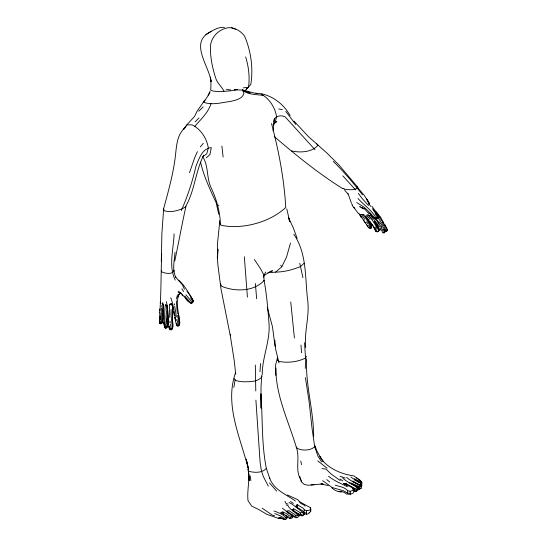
<?xml version="1.0" encoding="UTF-8"?>
<svg xmlns="http://www.w3.org/2000/svg" width="547" height="547" viewBox="0 0 547 547"><rect width="100%" height="100%" fill="white"/><g stroke="black" fill="none" stroke-linecap="round" stroke-linejoin="round"><path stroke-width="0.82" d="M159.567 312.905L159.861 308.959M275.907 368.042C275.599 395.529 288.72 421.518 296.392 447.494C300.378 458.133 294.491 470.242 301.103 480.136M159.847 313.028L159.642 317.691M288.16 513.12L286.888 511.117L288.83 510.618L294.703 514.481L295.407 515.493L295.394 516.765L290.546 514.235M255.784 390.975L255.312 365.068M298.409 515.144L299.681 515.753L301.978 515.377L301.753 514.419L300.221 514.604L300.241 512.97L299.394 512.067L293.315 508.566L293.814 511.069M358.825 489.168L359.81 488.902L359.762 486.912L361.082 486.221L360.822 485.709L352.637 481.565L352.89 481.066L359.242 484.663L360.261 484.724L361.635 483.842L354.36 479.357L354.647 478.933L359.242 481.073L360.733 482.837L362.1 483.261L362.032 482.851L360.466 480.56L356.418 477.907M172.469 321.055L172.955 307.612M301.978 515.377L304.05 514.659L304.289 512.97L303.585 511.513L295.845 506.365L297.124 504.621L303.243 508.225L304.296 509.879L306.477 510.686L309.089 510.33L310.84 509.223L310.334 507.637L299.264 501.544M172.9 327.127L172.284 314.026L172.599 306.341M171.095 309.547L170.979 314.293L172.339 327.393L172.148 329.027L171.102 329.916L169.406 329.048C166.842 321.383 168.75 312.795 166.459 305.151L165.358 304.925C164.401 312.426 164.387 320.098 165.809 327.468L164.435 327.352L163.731 321.882M310.84 509.223L310.73 511.301L308.289 513.824L306.566 514.221L306.477 510.686M371.721 227.579L370.34 228.414L371.721 227.579L370.887 225.261M162.897 318.703L162.466 322.251M161.645 253.89C161.003 272.844 161.139 291.742 159.97 310.573M248.427 470.017L249.268 480.505L248.044 468.758C250.28 479.418 246.834 489.968 248.01 500.649L251.716 506.125L258.793 509.544L266.792 514.289L278.191 518.289L280.932 517.859M306.6 358.77C305.294 384.931 313.718 410.4 313.643 436.595M262.218 374.948C262.109 358.217 269.596 342.566 269.145 325.786C268.085 310.621 266.813 295.401 264.098 280.447L264.01 280.303M159.963 316.487L159.69 320.809M338.825 491.418L340.808 491.227L344.555 492.526L346.272 493.941L350.333 494.351L350.285 493.291L347.523 493.052L347.653 490.645C344.672 487.021 339.441 486.652 335.243 485.162M174.684 317.356L176.332 324.542L177.235 325.643L178.035 325.383L178.096 324.289L176.852 319.421M305.26 368.452L305.705 361.314L304.556 342.648M159.512 319.653L159.43 322.833L160.264 323.797L161.816 323.407L162.103 322.997L161.741 323.01M259.989 371.782L260.529 363.475M172.811 326.894L172.729 322.327M176.312 300.809L177.337 313.65M364.473 215.19L363.058 214.397L366.606 219.504L370.975 227.429M287.1 517.011L289.862 518.324L292.413 517.838L292.775 516.826L292.481 515.055L286.888 511.117M358.422 488.081L358.524 486.762L357.567 485.811L350.661 482.864M169.406 329.048L171.204 328.836L170.493 324.241M159.43 322.833L160.264 323.797L161.016 323.516C162.103 317.663 161.782 311.373 163.498 305.486M174.083 233.843C173.679 248.988 168.237 265.876 175.245 280.119M163.635 208.872L161.871 233.911L161.303 261.192M167.683 311.161L167.074 320.371L167.621 324.528M273.131 130.712L274.327 118.877C276.994 115.69 281.589 114.897 285.213 116.949L315.024 149.728M219.614 222.868L217.371 244.591L217.542 257.904L217.938 249.131L217.316 257.493L217.952 265.5L220.961 288.652L230.451 336.576L234.321 361.218L235.668 374.093L235.62 372.493C224.297 404.479 240.112 436.622 247.921 467.377M175.013 252.29C174.493 260.611 171.908 269.705 175.908 277.52M161.707 306.45L161.837 305.308M172.606 305.363L171.122 303.544L169.454 304.433L169.72 317.424M261.74 375.392L261.022 387.009L261.069 408.137L260.898 393.881C262.799 418.646 261.404 443.884 266.341 468.266C262.362 473.333 254.006 472.758 248.488 471.199L248.406 470.441M159.662 322.053L159.745 318.696M176.435 298.963L177.508 294.833M167.115 306.026L166.069 316.727L166.91 326.265L166.705 327.619L165.803 328.234L164.893 327.687C162.815 319.441 164.319 310.785 162.657 302.532M161.488 307.872L160.524 319.858M163.245 313.178L162.288 322.45M219.614 220.653L219.504 223.121L221.05 225.255C242.157 229.802 269.938 222.349 285.76 207.47C284.139 179.266 278.82 150.951 271.497 123.533M174.787 260.892C178.671 242.724 181.905 224.338 185.973 206.26M360.705 486.741L361.417 486.433L361.991 484.813M165.809 327.468L166.705 327.619L167.649 326.716L167.464 321.492M233.843 387.406L235.094 379.837M314.47 484.56L308.269 485.271L304.282 484.485L301.308 481.716L301.452 480.847M359.81 488.902L361.17 488.252L361.335 487.281M178.582 280.16C185.303 285.746 188.79 293.965 193.631 301.117L190.561 303.27L191.833 303.277L191.17 301.082L185.946 294.819M353.95 491.158L355.413 491.281L357.478 490.392L358.278 489.743L358.49 488.587L357.54 486.885L349.574 482.953M273.165 125.092L273.452 123.54M273.746 121.988L274.327 118.877M292.823 516.293L296.05 517.838L298.717 516.724L298.888 515.821L298.464 514.105L292.166 509.496L292.96 510.789M304.296 509.879L303.729 512.587L306.416 513.024M162.985 316.727L163.225 315.592M163.594 208.817C168.237 191.703 173.105 174.575 175.293 156.914C176.537 146.753 176.585 134.774 185.166 127.67M294.04 121.16L308.276 136.463L326.867 152.962L338.969 164.989L357.943 187.443L357.389 188.469L352.234 189.713L346.668 189.624L342.928 188.489M211.039 103.581C208.216 112.757 200.694 119.403 194.677 126.535M177.966 297.014L179.095 294.088C174.657 304.132 180.079 314.894 179.437 325.103L178.083 326.094L176.695 325.451M273.65 123.745L275.004 122.788L276.563 116.873C275.12 107.171 269.11 98.234 260.427 93.66L255.934 93.537M314.983 445.969L315.168 446.181C311.906 450.523 302.129 451.111 297.52 448.424L296.255 447.097M179.546 324.672L179.874 322.641L179.478 320.05M290.471 243.053L286.546 257.083L281.821 266.751L275.606 272.126L267.968 272.768M263.401 276.413L265.705 272.064M361.362 484.293L361.724 483.145C360.835 479.288 356.466 478.44 353.977 475.917C342.176 474.276 330.429 469.517 322.388 460.424L322.983 461.162L319.995 456.745L322.983 461.162M189.494 172.749L194.65 157.816L197.371 151.663M373.122 226.007L375.864 231.374L377.15 231.921L378.182 231.531L378.62 230.369L379.071 230.362L378.948 229.357L376.609 224.181M181.296 210.622C187.566 196.469 192.38 181.754 195.833 166.65C198.746 159.382 202.062 148.367 211.306 147.581L209.939 154.582L206.246 157.816M384.309 232.837L385.163 231.415L384.309 232.837L383.091 232.94M306.409 356.247L305.595 358.018C297.418 362.1 287.435 363.167 278.539 361.335L277.24 359.789L277.473 357.984L275.606 364.952L275.832 375.413M292.44 515.609L290.471 516.245L289.486 515.93L286.621 513.695L282.813 511.93L280.59 512.655L286.272 515.616L286.635 516.573L286.231 517.517L284.228 518.283L279.975 515.684L274.792 513.517M385.765 231.285L386.702 231.101L387.638 229.945L384.869 224.708M356.706 202.534L363.837 206.992L370.155 212.865L374.428 217.829L375.461 218.609L377.526 218.725L378.503 217.494L378.114 216.277L373.587 210.062M193.631 301.117L191.833 303.277M379.071 230.362L378.182 231.531M263.257 277.288L264.174 275.503L268.522 272.632M208.065 95.212L210.116 91.246M204.927 100.101L203.607 102.173C211.833 105.564 221.761 102.515 230.417 101.441C235.333 100.217 242.294 99.144 243.894 93.496L242.458 89.893M273.411 125.167L274.587 123.075M357.54 486.885L357.772 487.418L355.885 488.416L354.518 488.321L345.971 483.541L343.748 483.391L352.63 487.869L353.547 489.25L354.183 491.281L353.198 492.984L350.333 494.351M203.675 155.252C195.327 171.573 194.739 191.334 185.187 207.238C178.978 210.574 171.402 212.762 164.442 210.834L163.58 208.988M376.322 231.641L378.722 231.08L378.948 229.357M210.007 92.751L204.735 100.703M286.635 516.573L287.093 518.146L285.09 519.65L279.462 517.954M387.638 229.945L386.702 231.101M204.537 100.518L197.139 111.144L194.561 116.408L187.129 124.531L183.724 129.345M172.572 328.439L172.148 329.027L171.204 328.836M353.547 489.25L352.603 490.515L350.162 491.315L347.653 490.645M261.999 376.733C257.357 382.367 249.029 381.71 242.396 381.765C239.757 380.965 235.306 381.71 234.205 378.606M377.526 218.725L378.503 217.494M200.359 146.945L203.265 143.321M248.188 87.199L245.945 89.585L250.793 84.525C253.391 68.423 251.011 51.384 244.728 36.389C240.906 30.926 234.109 26.776 227.251 27.856C218.752 29.593 211.58 36.752 210.492 45.476C209.993 56.909 212.496 68.361 216.058 79.171C217.815 83.807 221.979 86.87 223.962 91.301L230.294 90.87L237.439 89.551M210.992 31.582C188.667 41.975 208.879 65.51 211.176 81.571L210.294 77.195L210.978 83.274L210.766 90.262C214.923 92.005 219.579 91.513 223.969 91.308M264.098 280.447C253.972 291.77 235.039 291.859 221.72 286.341L220.393 283.811M171.902 329.096L171.102 329.916L170.117 329.273L169.447 326.033M183.286 129.653L186.93 124.812L192.168 124.887C200.968 129.345 206.834 138.391 208.318 148.066L206.752 153.796L203.135 156.421M195.156 121.817L198.985 117.954M178.609 295.031L180.681 292.987L179.354 293.718M198.752 111.219L203.21 106.863M372.384 208.639L377.013 214.656L378.333 217.699L376.015 218.068L375.133 218.752L372.11 216.489L370.51 214.513M275.592 272.132L275.9 272.098C284.392 272.003 292.652 269.726 300.481 266.58L304.159 263.196M178.787 325.527L178.083 326.094L177.235 325.643L176.599 323.215M161.269 270.662L161.666 271.859C165.146 273.507 172.107 274.758 174.226 270.765L173.693 270.191M273.466 123.875L276.741 121.564L275.004 122.788M205.802 34.693C211.58 31.241 217.364 26.81 224.489 27.35M166.726 327.735L165.803 328.234L164.435 327.352M304.05 514.659L302.409 515.842L301.253 515.862M304.276 513.455L303.229 513.941L302.949 512.361L291.995 504.067L288.987 502.522M353.116 489.661L354.559 490.078L357.622 489.175L357.116 487.698C352.507 484.088 347.017 482.18 342.723 478.051M192.681 301.828L193.337 301.541M295.407 515.493L296.467 515.643L298.518 514.795M357.895 489.886L358.278 489.743M270.635 271.483L272.536 270.799L269.377 271.88M279.708 517.763L278.191 518.289L280.625 518.05M167.204 326.86L167.649 326.716M382.237 232.448L383.126 232.202M360.829 488.341L361.17 488.252M369.724 228.311L370.975 228.167M369.451 215.901L368.651 215.231L369.191 215.21M377.232 229.084L375.618 225.419L371.981 219.593L367.96 214.923L366.483 215.142L369.881 219.197M161.016 323.516L161.816 323.407M360.268 214.595L363.051 214.486M355.413 491.281L356.753 491.097L355.488 491.172M383.556 232.372L384.787 232.208L383.721 229.323M237.391 89.434L234.328 89.845L241.904 90.057M243.442 87.835L248.502 87.274C249.945 77.086 248.653 66.686 245.644 56.895M165.919 326.354L166.91 326.265M311.181 485.045L323.045 483.856L320.904 483.986L328.268 485.565M262.929 95.356C256.112 94.44 248.509 94.747 242.656 90.522M159.71 323.174L160.62 323.147M159.738 323.065L160.435 323.045M306.566 514.221L303.715 513.783M361.335 485.777L361.834 485.791M375.864 231.374L376.254 231.388M300.241 512.97L303.612 512.218L303.585 511.513M358.641 489.223L359.837 489.271M341.547 492.061C337.964 491.842 334.388 490.447 331.838 487.876M322.012 468.629L325.903 469.025L331.202 474.099L340.261 480.56M257.603 93.373L253.842 92.969L242.745 90.029M178.035 325.383L178.814 325.479L179.054 324.221L177.577 315.168M358.524 486.762L359.762 486.912M226.41 89.4L230.608 89.961M375.133 218.752L375.762 218.855M278.744 108.949L282.32 109.626M273.944 510.987C278.457 512.512 283.592 514.577 286.587 518.337M291.004 518.583L289.301 517.886M286.026 504.915L287.845 505.401C289.855 509.907 294.792 511.397 297.664 515.158M169.454 304.433L171.587 305M284.481 519.301L280.064 517.414M274.69 515.78L272.331 515.13L262.177 508.184M300.221 514.604L296.344 512.833M261.48 93.769C273.767 96.429 284.009 104.737 290.122 115.595M364.76 208.605L361.765 207.716L362.859 208.072M340.111 476.211L345.28 478.112M218.027 205.111L218.841 205.385M161.502 322.477L160.722 322.21L160.647 320.993M368.917 215.183L367.96 214.923M165.358 304.925L167.361 305.657M288.037 504.177L285.883 503.343L284.96 501.326M231.579 27.726L235.477 29.319M244.024 90.611L250.129 93.004L242.253 89.77M291.606 150.931C300.043 152.873 311.975 152.387 318.012 145.235L316.775 143.84M370.483 213.966L368.022 212.756L364.295 208.551M347.523 493.052L343.523 490.789L332.234 487.575L322.689 480.683M287.401 494.953L297.794 499.657L300.795 503.452L303.694 504.813L305.144 506.153M163.197 304.214L162.028 303.606L162.876 304.194L163.266 305.616L163.122 314.422L163.567 316.898M178.814 291.066L179.594 292.72L180.688 293.301L178.972 292.884L177.98 291.804M360.309 206.93L359.735 206.609L364.001 209.022M287.531 516.17L288.433 516.744M290.484 501.51L293.356 503.411M339.954 478.987L342.798 480.895M360.473 483.548L361.348 484.136L361.629 485.38L360.576 485.955L360.261 484.724M309.11 512.457L309.691 512.854M368.794 213.043L369.717 213.679M289.855 514.166L282.423 508.19M179.594 292.72L180.995 293.842M346.668 477.305C350.716 481.476 356.473 482.775 360.712 486.447M327.065 468.17L317.704 460.868M350.832 477.046L359.112 482.632M342.873 188.729C318.395 173.474 296.043 155.218 274.211 136.531M356.726 186.541L364.24 195.306L368.958 202.903M328.535 476.225C334.176 480.936 341.266 483.514 347.584 486.83M172.49 304.905L171.122 303.544M326.757 479.616L329.779 482.037M295.401 500.984C285.835 494.338 273.247 489.483 269.397 477.387L269.808 478.604L266.457 468.765M368.623 227.682L369.389 228.085L368.534 227.361M285.944 515.759L286.792 516.491L286.272 515.616M202.793 156.811C208.749 165.898 206.308 178.575 211.381 188.353C216.715 199.71 220.017 211.894 220.462 224.461M189.426 302.662L180.818 292.925M290.956 515.199L291.66 515.862L291.886 517.141L292.775 516.826L292.481 515.055M373.916 210.834L376.493 213.398L381.69 220.598M333.246 161.372C343.899 171.71 353.437 183.115 362.497 194.855M187.566 300.905L185.365 298.081M374.203 217.768L376.288 219.901M371.816 206.198L378.367 214.937M358.449 213.556L352.145 205.337M342.86 175.867L355.653 189.966M175.293 276.72L182.39 284.782L184.462 289.301M190.479 297.807L193.269 301.78M365.964 217.077L367.003 218.232M370.264 216.851L372.316 219.224M276.659 491.117L269.439 482.844M285.801 111.397L295.701 124.388M344.439 189.877L348.015 194.096M365.902 216.53L372.951 225.706L374.818 229.077M372.418 225.22L369.697 221.337M376.295 219.737L380.705 226.308L383.324 231.313M364.815 219.326L361.649 214.684M376.329 211.921L377.04 212.797M353.943 207.34L354.812 208.4M374.127 221.262L378.784 227.47M190.78 302.97L184.729 296.057M343.748 483.391L344.788 484.676M377.813 213.829L380.726 217.453L383.556 222.602M385.457 230.916L383.132 227.32M378.996 223.47L377.245 220.967M181.857 294.717L182.691 295.79M357.97 198.479C363.83 205.077 371.803 209.986 376.015 218.068M186.965 291.202L190.493 295.797L193.166 300.365M377.991 217.658L383.686 225.781L386.237 230.943L387.221 230.581L385.799 227.217L382.483 221.87M377.389 220.687L378.298 221.877M358.347 193.371L361.895 198.233L368.466 205.522M382.633 226.253L379.365 221.918M383.515 229.166L384.274 230.171M360.958 216.591L367.816 226.479M365.341 222.82L363.536 220.024M367.639 223.545L366.476 221.856M362.025 217.631L360.664 215.45M360.295 216.154L361.129 217.309M370.387 214.903L379.584 226.752M379.303 216.195L380.22 217.494M321.622 461.887L318.046 456.355L314.689 446.769L311.927 427.453L309.082 401.416L305.417 377.608M280.748 265.213L281.821 266.751M375.085 213.747L376.739 216.325L377.163 218.048M367.946 226.93L366.538 224.284M183.635 291.551L181.905 288.884M254.382 259.483L260.639 268.878L263.852 274.936L264.051 280.201M365.396 215.874L371.748 226.745M374.674 221.74L378.64 229.856M360.131 215.409L358.948 213.501M369.218 203.012L366.469 198.807L368.268 201.857L369.04 204.448M382.25 231.525L380.11 227.901M379.461 228.701L380.315 230.048M382.449 221.344L383.167 222.513M370.613 206.41L368.972 203.71M381.587 226.15L382.175 227.114M351.776 203.949L352.644 205.378M295.845 506.365L296.618 507.664M369.991 227.757L368.5 225.084M320.781 457.914L316.761 450.769L315.168 446.181M368.124 219.908L370.476 224.256M285.671 519.103L285.89 519.472M383.878 223.586L385.006 225.658M293.787 234.225C307.332 253.863 304.829 278.567 307.783 301.11C309.561 316.699 304.07 332.015 305.705 347.53M176.558 324.61L177.125 325.684M354.183 491.281L352.63 487.869M368.623 202.759L367.092 199.614L369.122 204.038M351.447 203.265L347.858 193.235M359.276 214.185L359.694 215.067M216.174 202.718C210.055 189.563 203.799 176.284 200.523 162.076M375.187 229.617L375.727 230.82M375.003 226.991L376.842 231.463M268.317 486.16L263.387 476.615L261.445 471.008L260.126 462.509L255.9 400.151M297.158 238.314L293.322 227.962L288.447 217.439L289.773 221.761L286.758 208.851M171.963 304.364L172.387 305.971M170.801 297.725L172.654 303.482L175.984 320.836M298.464 514.105L298.86 515.199M174.192 314.525L173.399 311.633M299.742 476.403L301.308 481.716M279.004 363.003L275.524 348.678L274.826 340.09M282.813 511.93L283.585 514.727M360.822 485.709L361.123 486.837M296.679 516.724L296.891 517.524M267.216 307.318L272.495 326.846L275.032 346.292M345.971 483.541L346.511 485.77M356.247 489.791L356.48 490.789M248.242 467.835L246.253 459.159L248.331 468.512M216.263 203.122L218.725 214.192M299.749 263.278L302.942 277.664M354.647 478.933L354.935 480.341M174.5 314.45L174.794 315.913M300.782 460.977L301.513 464.683M178.466 313.39L179.074 318.935M230.301 334.155L230.588 335.762M176.394 316.932L174.739 306.293M169.023 326.655L169.214 327.831M168.955 322.969L167.293 306.067L166.377 301.657M310.73 511.301L310.334 507.637M175.006 317.315L175.197 318.614M290.505 517.359L290.621 518.214M250.205 475.842L250.875 480.669M168.517 322.928L168.715 324.405M297.124 504.621L297.561 507.944M290.744 301.951L294.409 338.005M170.117 321.458L170.281 322.805M221.904 146.09L223.108 157.01M244.338 256.741L247.408 297.11M255.367 283.483L256.646 298.744M174.527 303.811L174.616 304.966M164.182 323.168L164.298 324.679M300.973 345.054L301.534 352.863M350.162 491.315L350.285 493.291M354.518 488.321L354.559 490.078M160.285 302.135L160.305 303.318"/></g></svg>
